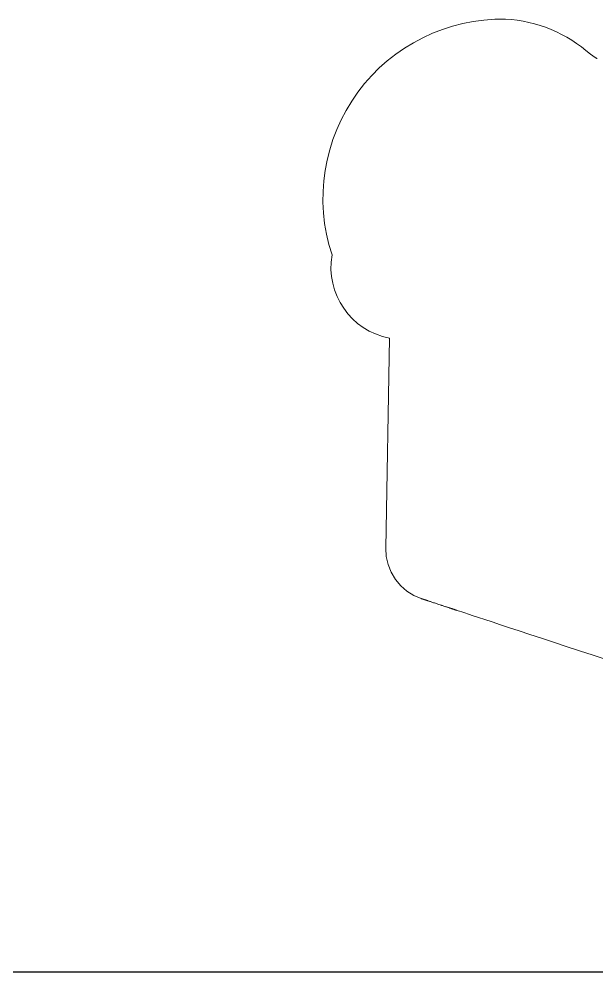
# Model space of a CAD drawing. Header units: inches. Extents: x -3905 to 10892, y 1064 to 9590.
# Drawn here: x 1432.378 to 1433.762, y 3488.868 to 3491.15 of the extents above; entities that cross this region are included whole.
import ezdxf

# ---------------------------------------------------------------- set-up
doc = ezdxf.new("R2010")
doc.units = ezdxf.units.IN
doc.header["$MEASUREMENT"] = 0
doc.layers.add('SECTIONS', color=70, linetype='Continuous', lineweight=0)

# ---------------------------------------------------------------- blocks, each defined once
blk = doc.blocks.new('*U408')
at = {"color": 0, "linetype": 'ByBlock', "lineweight": 0}
blk.add_lwpolyline([(2.2279, 2.6872), (2.2283, 2.6874), (2.2287, 2.6877), (2.229, 2.6879), (2.2294, 2.6881), (2.2298, 2.6883), (2.2301, 2.6885), (2.2305, 2.6887), (2.2309, 2.689), (2.2312, 2.6892), (2.2316, 2.6894), (2.232, 2.6896), (2.2323, 2.6898), (2.2327, 2.69), (2.2437, 2.6974, -0.171783), (2.4471, 2.7816, -0.516854), (2.8628, 2.2169, -0.410271), (2.7252, 2.0179), (2.7342, 1.5147), (2.7329, 1.4949), (2.7286, 1.4756), (2.7212, 1.4571), (2.711, 1.4401), (2.6983, 1.4249), (2.6833, 1.4119), (2.6665, 1.4014), (2.6492, 1.3941), (2.6484, 1.3938), (2.6484, 1.3938), (2.6483, 1.3938), (2.6482, 1.3938), (2.6482, 1.3938), (2.6481, 1.3937), (2.648, 1.3937), (2.6479, 1.3937), (2.6478, 1.3936), (2.6477, 1.3936), (2.6476, 1.3936), (2.6475, 1.3935), (2.6473, 1.3935), (2.6472, 1.3934), (2.647, 1.3934), (2.6468, 1.3933), (2.6467, 1.3933), (2.6465, 1.3932), (2.6463, 1.3931), (2.6461, 1.3931), (2.646, 1.393), (2.6458, 1.393), (2.6457, 1.3929), (2.6456, 1.3929), (2.6454, 1.3928), (2.6453, 1.3928), (2.6451, 1.3927), (2.645, 1.3927), (2.6448, 1.3926), (2.6447, 1.3926), (2.6445, 1.3925), (2.6443, 1.3925), (2.6441, 1.3924), (2.6439, 1.3923), (2.6436, 1.3923), (2.6434, 1.3922), (2.6431, 1.3921), (2.6428, 1.392), (2.6425, 1.3919), (2.6422, 1.3918), (2.6418, 1.3916), (2.6414, 1.3915), (2.6409, 1.3914), (2.6404, 1.3912), (2.6399, 1.391), (2.6394, 1.3908), (2.6388, 1.3907), (2.6382, 1.3904), (2.6375, 1.3902), (2.6368, 1.39), (2.636, 1.3897), (2.6352, 1.3895), (2.6343, 1.3892), (2.6333, 1.3888), (2.6322, 1.3885), (2.631, 1.3881), (2.6297, 1.3877), (2.6283, 1.3872), (2.6267, 1.3867), (2.6251, 1.3861), (2.6233, 1.3855), (2.6213, 1.3849), (2.6193, 1.3842), (2.617, 1.3835), (2.6147, 1.3827), (2.6121, 1.3819), (2.6095, 1.381), (2.6066, 1.38), (2.6036, 1.3791), (2.6022, 1.3786), (2.602, 1.3785), (2.6018, 1.3785), (2.6016, 1.3784), (2.6015, 1.3783), (2.6013, 1.3783), (2.6011, 1.3782), (2.601, 1.3782), (2.6008, 1.3781), (2.6007, 1.3781), (2.6005, 1.378), (2.6004, 1.378), (2.6002, 1.3779), (2.6001, 1.3779), (2.6, 1.3779), (2.5999, 1.3778), (2.5998, 1.3778), (2.5997, 1.3778), (2.5996, 1.3777), (2.5995, 1.3777), (2.5981, 1.3772), (2.5963, 1.3767), (2.5946, 1.3761), (2.5929, 1.3755), (2.5914, 1.375), (2.5899, 1.3745), (2.5884, 1.3741), (2.5871, 1.3736), (2.5858, 1.3732), (2.5847, 1.3728), (2.5835, 1.3724), (2.5825, 1.3721), (2.5815, 1.3718), (2.5807, 1.3715), (2.5799, 1.3712), (2.5791, 1.371), (2.5785, 1.3708), (2.578, 1.3706), (2.5776, 1.3705), (2.5772, 1.3704), (2.5766, 1.3701), (2.5758, 1.3699), (2.575, 1.3696), (2.5741, 1.3693), (2.5732, 1.369), (2.5723, 1.3687), (2.5713, 1.3684), (2.5703, 1.3681), (2.5694, 1.3678), (2.5684, 1.3675), (2.5676, 1.3672), (2.5667, 1.3669), (2.5659, 1.3666), (2.5652, 1.3664), (2.5646, 1.3662), (2.5641, 1.366), (2.5638, 1.3659), (2.5635, 1.3658), (2.5633, 1.3658), (2.5633, 1.3658), (2.5627, 1.3656), (2.5607, 1.3649), (2.5572, 1.3637), (2.552, 1.362), (2.5449, 1.3597), (2.5359, 1.3567), (2.5249, 1.3531), (2.5117, 1.3488), (2.4965, 1.3437), (2.479, 1.338), (2.4594, 1.3315), (2.4378, 1.3244), (2.4142, 1.3166), (2.3887, 1.3082), (2.3613, 1.2992), (2.3324, 1.2896), (2.3019, 1.2796), (2.2701, 1.2691), (2.237, 1.2582), (2.2033, 1.247)], format="xyb", dxfattribs=at)
for points, knots in [([(2.5772, 1.3703), (2.5765, 1.3701), (2.5756, 1.3698), (2.5737, 1.3692), (2.5726, 1.3688), (2.5705, 1.3681), (2.5695, 1.3678), (2.5675, 1.3671), (2.5666, 1.3668), (2.565, 1.3663), (2.5643, 1.3661), (2.5639, 1.366)], [1.999347, 1.999347, 1.999347, 1.999347, 2.402139, 2.402139, 2.804932, 2.804932, 3.207725, 3.207725, 3.610518, 3.610518, 4.01331, 4.01331, 4.01331, 4.01331]), ([(2.5634, 1.3658), (2.5634, 1.3658), (2.5634, 1.3658), (2.5635, 1.3658), (2.5638, 1.3659), (2.5639, 1.366), (2.5638, 1.3659), (2.5638, 1.3659), (2.5636, 1.3659), (2.5636, 1.3658), (2.5635, 1.3658), (2.5634, 1.3658), (2.5634, 1.3658), (2.5633, 1.3658), (2.5633, 1.3658), (2.5633, 1.3658), (2.5633, 1.3658)], [0, 0, 0, 0, 0.0514165, 0.0514165, 0.2311464, 0.2311464, 0.2311464, 0.32053, 0.32053, 0.4099136, 0.4099136, 0.4992972, 0.4992972, 0.5886808, 0.5886808, 0.6780644, 0.6780644, 0.6780644, 0.6780644])]:
    blk.add_open_spline(points, degree=3, knots=knots, dxfattribs=at)

msp = doc.modelspace()

# ---------------------------------------------------------------- linework, layer by layer
at = {"layer": 'SECTIONS', "linetype": 'Continuous', "lineweight": 30}
msp.add_line((1429.60902, 3488.86844), (1434.71039, 3488.86844), dxfattribs=at)

# ---------------------------------------------------------------- block references
at = {"layer": 'SECTIONS', "lineweight": 0, "xscale": -1}
msp.add_blockref('*U408', (1435.99039, 3488.36844), dxfattribs=at)

doc.saveas('drawing.dxf')
